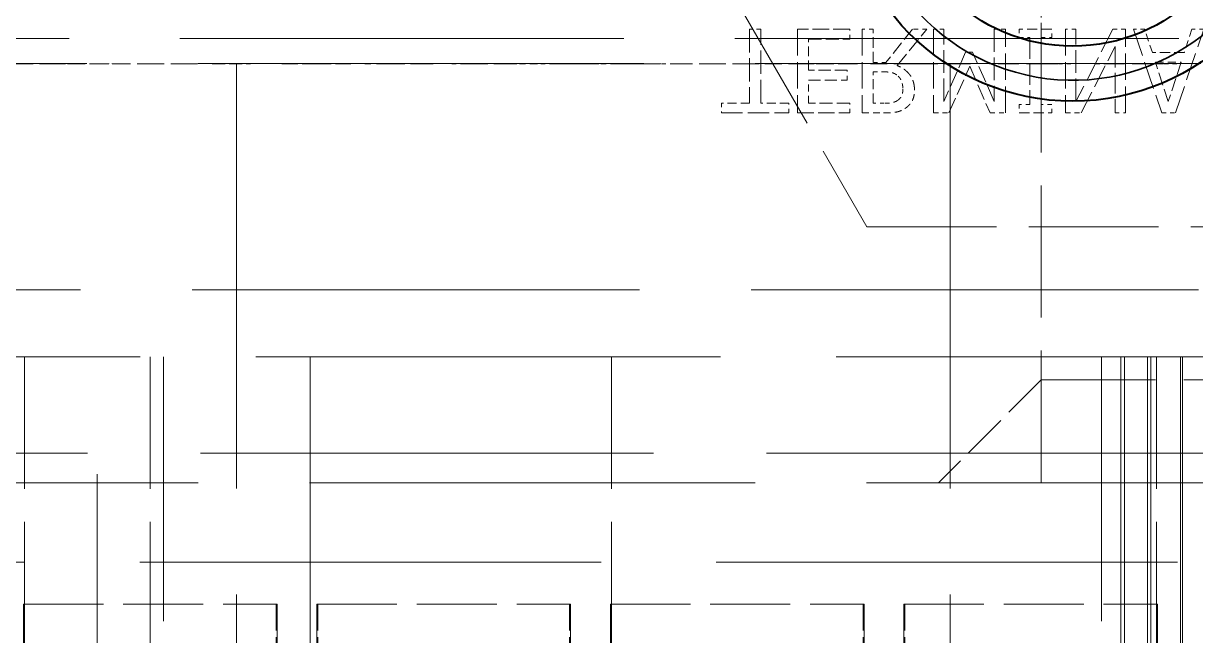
# Model space of a CAD drawing. Header units: millimetres. Extents: x 0 to 5945, y 0 to 4205.
# Drawn here: x 1704.85 to 1732.81, y 2279.71 to 2294.31 of the extents above; entities that cross this region are included whole.
import ezdxf

# ---------------------------------------------------------------- set-up
doc = ezdxf.new("R2010")
doc.units = ezdxf.units.MM
doc.header["$LTSCALE"] = 5
doc.linetypes.add('DASHED', pattern=[0.2067, 0.1654, -0.0413])
for name, color, linetype, lineweight in [('가려진 것(ISO)', 2, 'DASHED', 18), ('가시적인 것(ISO)', 3, 'Continuous', 40), ('가시적인 좁은 것(ISO)', 3, 'Continuous', 35)]:
    doc.layers.add(name, color=color, linetype=linetype, lineweight=lineweight)

msp = doc.modelspace()

# ---------------------------------------------------------------- linework, layer by layer
at = {"layer": '가려진 것(ISO)', "ltscale": 3.738802}
for p, q in [((1720.061, 2297.957), (1724.969, 2289.457)), ((1724.969, 2289.457), (1734.784, 2289.457))]:
    msp.add_line(p, q, dxfattribs=at)
at = {"layer": '가려진 것(ISO)', "ltscale": 0.609403}
msp.add_line((1729.126, 2294.957), (1729.126, 2293.357), dxfattribs=at)
at = {"layer": '가려진 것(ISO)', "ltscale": 0.671637}
for p, q in [((1722.169, 2294.177), (1722.169, 2292.414)), ((1722.435, 2292.414), (1722.435, 2294.177))]:
    msp.add_line(p, q, dxfattribs=at)
at = {"layer": '가려진 것(ISO)', "ltscale": 0.101155}
for p, q in [((1722.435, 2294.177), (1722.169, 2294.177)), ((1725.118, 2294.177), (1724.852, 2294.177)), ((1728.273, 2294.177), (1728.007, 2294.177))]:
    msp.add_line(p, q, dxfattribs=at)
at = {"layer": '가려진 것(ISO)', "ltscale": 0.476537}
for p, q in [((1724.56, 2294.177), (1723.309, 2294.177)), ((1723.309, 2292.177), (1724.56, 2292.177))]:
    msp.add_line(p, q, dxfattribs=at)
at = {"layer": '가려진 것(ISO)', "ltscale": 0.761779}
for p, q in [((1723.309, 2294.177), (1723.309, 2292.177)), ((1724.852, 2294.177), (1724.852, 2292.177)), ((1726.558, 2294.177), (1726.558, 2292.177)), ((1728.273, 2292.177), (1728.273, 2294.177)), ((1729.704, 2294.177), (1729.704, 2292.177)), ((1731.135, 2292.177), (1731.135, 2294.177)), ((1704.876, 2280.457), (1704.876, 2278.457)), ((1710.876, 2280.457), (1710.876, 2278.457)), ((1711.876, 2280.457), (1711.876, 2278.457)), ((1717.876, 2280.457), (1717.876, 2278.457)), ((1718.876, 2280.457), (1718.876, 2278.457)), ((1724.876, 2280.457), (1724.876, 2278.457)), ((1725.876, 2280.457), (1725.876, 2278.457)), ((1731.876, 2280.457), (1731.876, 2278.457))]:
    msp.add_line(p, q, dxfattribs=at)
at = {"layer": '가려진 것(ISO)', "ltscale": 0.090041}
for p, q in [((1724.56, 2293.94), (1724.56, 2294.177)), ((1724.494, 2292.962), (1724.494, 2293.198)), ((1721.498, 2292.414), (1721.498, 2292.177)), ((1723.106, 2292.177), (1723.106, 2292.414)), ((1724.56, 2292.177), (1724.56, 2292.414))]:
    msp.add_line(p, q, dxfattribs=at)
at = {"layer": '가려진 것(ISO)', "ltscale": 0.303046}
msp.add_line((1725.118, 2293.381), (1725.118, 2294.177), dxfattribs=at)
at = {"layer": '가려진 것(ISO)', "ltscale": 0.387039}
msp.add_line((1726.054, 2294.177), (1725.422, 2293.381), dxfattribs=at)
at = {"layer": '가려진 것(ISO)', "ltscale": 0.428137}
msp.add_line((1725.688, 2293.307), (1726.4, 2294.177), dxfattribs=at)
at = {"layer": '가려진 것(ISO)', "ltscale": 0.131407}
msp.add_line((1726.4, 2294.177), (1726.054, 2294.177), dxfattribs=at)
at = {"layer": '가려진 것(ISO)', "ltscale": 0.094363}
for p, q in [((1726.806, 2294.177), (1726.558, 2294.177)), ((1729.952, 2294.177), (1729.704, 2294.177)), ((1730.887, 2292.177), (1731.135, 2292.177))]:
    msp.add_line(p, q, dxfattribs=at)
at = {"layer": '가려진 것(ISO)', "ltscale": 0.656202}
for p, q in [((1726.806, 2292.454), (1726.806, 2294.177)), ((1728.007, 2294.177), (1728.007, 2292.454))]:
    msp.add_line(p, q, dxfattribs=at)
at = {"layer": '가려진 것(ISO)', "ltscale": 0.29502}
for p, q in [((1729.375, 2294.177), (1728.601, 2294.177)), ((1728.601, 2292.177), (1729.375, 2292.177))]:
    msp.add_line(p, q, dxfattribs=at)
at = {"layer": '가려진 것(ISO)', "ltscale": 0.077693}
for p, q in [((1728.601, 2294.177), (1728.601, 2293.973)), ((1729.375, 2293.973), (1729.375, 2294.177)), ((1728.601, 2292.381), (1728.601, 2292.177)), ((1729.375, 2292.177), (1729.375, 2292.381))]:
    msp.add_line(p, q, dxfattribs=at)
at = {"layer": '가려진 것(ISO)', "ltscale": 0.65682}
msp.add_line((1729.952, 2292.453), (1729.952, 2294.177), dxfattribs=at)
at = {"layer": '가려진 것(ISO)', "ltscale": 0.738265}
msp.add_line((1730.837, 2294.177), (1729.952, 2292.453), dxfattribs=at)
at = {"layer": '가려진 것(ISO)', "ltscale": 0.113503}
msp.add_line((1731.135, 2294.177), (1730.837, 2294.177), dxfattribs=at)
at = {"layer": '가려진 것(ISO)', "ltscale": 0.102389}
msp.add_line((1731.594, 2294.177), (1731.325, 2294.177), dxfattribs=at)
at = {"layer": '가려진 것(ISO)', "ltscale": 0.803906}
for p, q in [((1731.325, 2294.177), (1731.999, 2292.177)), ((1732.327, 2292.177), (1733.001, 2294.177))]:
    msp.add_line(p, q, dxfattribs=at)
at = {"layer": '가려진 것(ISO)', "ltscale": 0.223848}
for p, q in [((1731.776, 2293.618), (1731.594, 2294.177)), ((1732.72, 2294.177), (1732.539, 2293.618))]:
    msp.add_line(p, q, dxfattribs=at)
at = {"layer": '가려진 것(ISO)', "ltscale": 0.106711}
msp.add_line((1733.001, 2294.177), (1732.72, 2294.177), dxfattribs=at)
at = {"layer": '가려진 것(ISO)', "ltscale": 12.806284}
msp.add_line((1668.876, 2293.957), (1893.876, 2293.957), dxfattribs=at)
at = {"layer": '가려진 것(ISO)', "ltscale": 0.282672}
msp.add_line((1723.575, 2293.198), (1723.575, 2293.94), dxfattribs=at)
at = {"layer": '가려진 것(ISO)', "ltscale": 0.375283}
for p, q in [((1723.575, 2293.94), (1724.56, 2293.94)), ((1724.56, 2292.414), (1723.575, 2292.414))]:
    msp.add_line(p, q, dxfattribs=at)
at = {"layer": '가려진 것(ISO)', "ltscale": 0.096833}
for p, q in [((1728.601, 2293.973), (1728.855, 2293.973)), ((1729.121, 2293.973), (1729.375, 2293.973)), ((1728.855, 2292.381), (1728.601, 2292.381)), ((1729.375, 2292.381), (1729.121, 2292.381))]:
    msp.add_line(p, q, dxfattribs=at)
at = {"layer": '가려진 것(ISO)', "ltscale": 0.606192}
for p, q in [((1728.855, 2293.973), (1728.855, 2292.381)), ((1729.121, 2292.381), (1729.121, 2293.973))]:
    msp.add_line(p, q, dxfattribs=at)
at = {"layer": '가려진 것(ISO)', "ltscale": 0.487803}
msp.add_line((1727.323, 2293.626), (1726.806, 2292.454), dxfattribs=at)
at = {"layer": '가려진 것(ISO)', "ltscale": 0.061641}
msp.add_line((1727.485, 2293.626), (1727.323, 2293.626), dxfattribs=at)
at = {"layer": '가려진 것(ISO)', "ltscale": 0.488554}
msp.add_line((1728.007, 2292.454), (1727.485, 2293.626), dxfattribs=at)
at = {"layer": '가려진 것(ISO)', "ltscale": 0.676667}
msp.add_line((1730.082, 2292.177), (1730.887, 2293.761), dxfattribs=at)
at = {"layer": '가려진 것(ISO)', "ltscale": 0.603105}
msp.add_line((1730.887, 2293.761), (1730.887, 2292.177), dxfattribs=at)
at = {"layer": '가려진 것(ISO)', "ltscale": 0.290698}
msp.add_line((1732.539, 2293.618), (1731.776, 2293.618), dxfattribs=at)
at = {"layer": '가려진 것(ISO)', "ltscale": 12.855069}
for p, q in [((1655.876, 2293.357), (1841.876, 2293.357)), ((1655.876, 2293.357), (1841.876, 2293.357)), ((1841.876, 2283.357), (1655.876, 2283.357))]:
    msp.add_line(p, q, dxfattribs=at)
at = {"layer": '가려진 것(ISO)', "ltscale": 0.003709}
for p, q in [((1705.015, 2293.357), (1705.015, 2293.347)), ((1706.516, 2293.357), (1706.516, 2293.347)), ((1706.552, 2293.357), (1706.552, 2293.347)), ((1706.842, 2293.357), (1706.842, 2293.347)), ((1706.884, 2293.357), (1706.884, 2293.347)), ((1706.97, 2293.357), (1706.97, 2293.347)), ((1709.005, 2293.357), (1709.005, 2293.347)), ((1709.344, 2293.357), (1709.344, 2293.347)), ((1709.957, 2293.357), (1709.957, 2293.347)), ((1710.066, 2293.357), (1710.066, 2293.347)), ((1710.264, 2293.357), (1710.264, 2293.347)), ((1711.011, 2293.357), (1711.011, 2293.347)), ((1711.011, 2293.357), (1711.011, 2293.347)), ((1711.068, 2293.357), (1711.068, 2293.347)), ((1711.385, 2293.357), (1711.385, 2293.347)), ((1711.438, 2293.357), (1711.438, 2293.347)), ((1712.343, 2293.357), (1712.343, 2293.347)), ((1712.659, 2293.357), (1712.659, 2293.347)), ((1712.663, 2293.357), (1712.663, 2293.347)), ((1712.993, 2293.357), (1712.993, 2293.347)), ((1713.309, 2293.357), (1713.309, 2293.347)), ((1714.306, 2293.357), (1714.306, 2293.347)), ((1714.622, 2293.357), (1714.622, 2293.347)), ((1715.045, 2293.357), (1715.045, 2293.347)), ((1715.377, 2293.357), (1715.377, 2293.347)), ((1715.786, 2293.357), (1715.786, 2293.347)), ((1716.019, 2293.357), (1716.019, 2293.347)), ((1716.619, 2293.357), (1716.619, 2293.347)), ((1716.676, 2293.357), (1716.676, 2293.347)), ((1717.067, 2293.357), (1717.067, 2293.347)), ((1717.112, 2293.357), (1717.112, 2293.347)), ((1717.162, 2293.357), (1717.162, 2293.347)), ((1717.501, 2293.357), (1717.501, 2293.347)), ((1717.825, 2293.357), (1717.825, 2293.347)), ((1717.989, 2293.357), (1717.989, 2293.347)), ((1718.166, 2293.357), (1718.166, 2293.347)), ((1718.576, 2293.357), (1718.576, 2293.347)), ((1718.768, 2293.357), (1718.768, 2293.347)), ((1718.976, 2293.357), (1718.976, 2293.347)), ((1719.37, 2293.357), (1719.37, 2293.347)), ((1719.529, 2293.357), (1719.529, 2293.347)), ((1719.694, 2293.357), (1719.694, 2293.347)), ((1720.043, 2293.357), (1720.043, 2293.347)), ((1720.363, 2293.357), (1720.363, 2293.347)), ((1720.377, 2293.357), (1720.377, 2293.347)), ((1722.398, 2293.357), (1722.398, 2293.347)), ((1722.532, 2293.357), (1722.532, 2293.347)), ((1722.873, 2293.357), (1722.873, 2293.347)), ((1724.374, 2293.357), (1724.374, 2293.347)), ((1724.411, 2293.357), (1724.411, 2293.347)), ((1724.7, 2293.357), (1724.7, 2293.347)), ((1724.742, 2293.357), (1724.742, 2293.347)), ((1725.051, 2293.357), (1725.051, 2293.347)), ((1725.392, 2293.357), (1725.392, 2293.347)), ((1727.101, 2293.357), (1727.101, 2293.347)), ((1727.442, 2293.357), (1727.442, 2293.347)), ((1727.865, 2293.357), (1727.865, 2293.347)), ((1728.181, 2293.357), (1728.181, 2293.347)), ((1728.204, 2293.357), (1728.204, 2293.347)), ((1729.496, 2293.357), (1729.496, 2293.347)), ((1729.519, 2293.357), (1729.519, 2293.347)), ((1729.835, 2293.357), (1729.835, 2293.347)), ((1730.388, 2293.357), (1730.388, 2293.347)), ((1730.704, 2293.357), (1730.704, 2293.347)), ((1730.727, 2293.357), (1730.727, 2293.347)), ((1732.019, 2293.357), (1732.019, 2293.347)), ((1732.042, 2293.357), (1732.042, 2293.347)), ((1732.358, 2293.357), (1732.358, 2293.347))]:
    msp.add_line(p, q, dxfattribs=at)
at = {"layer": '가려진 것(ISO)', "ltscale": 0.016372}
for p, q in [((1706.884, 2293.347), (1706.842, 2293.347)), ((1724.742, 2293.347), (1724.7, 2293.347))]:
    msp.add_line(p, q, dxfattribs=at)
at = {"layer": '가려진 것(ISO)', "ltscale": 0.775135}
msp.add_line((1709.005, 2293.347), (1706.97, 2293.347), dxfattribs=at)
at = {"layer": '가려진 것(ISO)', "ltscale": 12.256087}
for p, q in [((1709.93, 2293.357), (1709.93, 2255.357)), ((1726.951, 2293.357), (1726.951, 2255.357))]:
    msp.add_line(p, q, dxfattribs=at)
at = {"layer": '가려진 것(ISO)', "ltscale": 0.075391}
msp.add_line((1710.264, 2293.347), (1710.066, 2293.347), dxfattribs=at)
at = {"layer": '가려진 것(ISO)', "ltscale": 0.001352}
msp.add_line((1712.663, 2293.347), (1712.659, 2293.347), dxfattribs=at)
at = {"layer": '가려진 것(ISO)', "ltscale": 0.126202}
msp.add_line((1715.377, 2293.347), (1715.045, 2293.347), dxfattribs=at)
at = {"layer": '가려진 것(ISO)', "ltscale": 0.66818}
msp.add_line((1716.619, 2293.347), (1715.377, 2293.347), dxfattribs=at)
at = {"layer": '가려진 것(ISO)', "ltscale": 0.170481}
msp.add_line((1717.067, 2293.347), (1716.619, 2293.347), dxfattribs=at)
at = {"layer": '가려진 것(ISO)', "ltscale": 0.029292}
msp.add_line((1717.112, 2293.347), (1717.067, 2293.347), dxfattribs=at)
at = {"layer": '가려진 것(ISO)', "ltscale": 0.129106}
for p, q in [((1717.501, 2293.347), (1717.162, 2293.347)), ((1728.204, 2293.347), (1727.865, 2293.347)), ((1730.727, 2293.347), (1730.388, 2293.347))]:
    msp.add_line(p, q, dxfattribs=at)
at = {"layer": '가려진 것(ISO)', "ltscale": 0.640811}
msp.add_line((1717.882, 2293.347), (1717.501, 2293.347), dxfattribs=at)
at = {"layer": '가려진 것(ISO)', "ltscale": 0.667941}
msp.add_line((1718.576, 2293.347), (1718.101, 2293.347), dxfattribs=at)
at = {"layer": '가려진 것(ISO)', "ltscale": 0.152334}
msp.add_line((1718.976, 2293.347), (1718.576, 2293.347), dxfattribs=at)
at = {"layer": '가려진 것(ISO)', "ltscale": 0.500828}
msp.add_line((1719.334, 2293.347), (1718.976, 2293.347), dxfattribs=at)
at = {"layer": '가려진 것(ISO)', "ltscale": 0.629646}
msp.add_line((1720.043, 2293.347), (1719.653, 2293.347), dxfattribs=at)
at = {"layer": '가려진 것(ISO)', "ltscale": 0.126928}
msp.add_line((1720.377, 2293.347), (1720.043, 2293.347), dxfattribs=at)
at = {"layer": '가려진 것(ISO)', "ltscale": 0.770054}
msp.add_line((1722.398, 2293.347), (1720.377, 2293.347), dxfattribs=at)
at = {"layer": '가려진 것(ISO)', "ltscale": 0.115972}
msp.add_line((1725.422, 2293.381), (1725.118, 2293.381), dxfattribs=at)
at = {"layer": '가려진 것(ISO)', "ltscale": 0.464734}
msp.add_line((1726.921, 2292.177), (1727.421, 2293.291), dxfattribs=at)
at = {"layer": '가려진 것(ISO)', "ltscale": 0.462243}
msp.add_line((1727.421, 2293.291), (1727.904, 2292.177), dxfattribs=at)
at = {"layer": '가려진 것(ISO)', "ltscale": 0.89981}
for p, q in [((1729.519, 2293.347), (1728.204, 2293.347)), ((1732.042, 2293.347), (1730.727, 2293.347))]:
    msp.add_line(p, q, dxfattribs=at)
at = {"layer": '가려진 것(ISO)', "ltscale": 3.809293}
for p, q in [((1729.126, 2283.357), (1729.126, 2293.357)), ((1704.879, 2286.357), (1704.879, 2276.357)), ((1707.876, 2286.357), (1707.876, 2276.357)), ((1718.877, 2286.357), (1718.877, 2276.357)), ((1731.876, 2286.357), (1731.876, 2276.357))]:
    msp.add_line(p, q, dxfattribs=at)
at = {"layer": '가려진 것(ISO)', "ltscale": 0.120395}
for p, q in [((1729.835, 2293.347), (1729.519, 2293.347)), ((1732.358, 2293.347), (1732.042, 2293.347))]:
    msp.add_line(p, q, dxfattribs=at)
at = {"layer": '가려진 것(ISO)', "ltscale": 0.377307}
msp.add_line((1732.156, 2292.449), (1731.848, 2293.391), dxfattribs=at)
at = {"layer": '가려진 것(ISO)', "ltscale": 0.235132}
msp.add_line((1731.848, 2293.391), (1732.466, 2293.391), dxfattribs=at)
at = {"layer": '가려진 것(ISO)', "ltscale": 0.377499}
msp.add_line((1732.466, 2293.391), (1732.156, 2292.449), dxfattribs=at)
at = {"layer": '가려진 것(ISO)', "ltscale": 0.349969}
for p, q in [((1724.494, 2293.198), (1723.575, 2293.198)), ((1723.575, 2292.962), (1724.494, 2292.962))]:
    msp.add_line(p, q, dxfattribs=at)
at = {"layer": '가려진 것(ISO)', "ltscale": 0.208583}
msp.add_line((1723.575, 2292.414), (1723.575, 2292.962), dxfattribs=at)
at = {"layer": '가려진 것(ISO)', "ltscale": 0.088806}
msp.add_line((1725.118, 2293.159), (1725.351, 2293.159), dxfattribs=at)
at = {"layer": '가려진 것(ISO)', "ltscale": 0.286376}
msp.add_line((1725.118, 2292.407), (1725.118, 2293.159), dxfattribs=at)
at = {"layer": '가려진 것(ISO)', "ltscale": 0.255506}
for p, q in [((1722.169, 2292.414), (1721.498, 2292.414)), ((1723.106, 2292.414), (1722.435, 2292.414))]:
    msp.add_line(p, q, dxfattribs=at)
at = {"layer": '가려진 것(ISO)', "ltscale": 0.100537}
msp.add_line((1725.382, 2292.407), (1725.118, 2292.407), dxfattribs=at)
at = {"layer": '가려진 것(ISO)', "ltscale": 0.612366}
msp.add_line((1721.498, 2292.177), (1723.106, 2292.177), dxfattribs=at)
at = {"layer": '가려진 것(ISO)', "ltscale": 0.196235}
msp.add_line((1724.852, 2292.177), (1725.367, 2292.177), dxfattribs=at)
at = {"layer": '가려진 것(ISO)', "ltscale": 0.138199}
msp.add_line((1726.558, 2292.177), (1726.921, 2292.177), dxfattribs=at)
at = {"layer": '가려진 것(ISO)', "ltscale": 0.140668}
msp.add_line((1727.904, 2292.177), (1728.273, 2292.177), dxfattribs=at)
at = {"layer": '가려진 것(ISO)', "ltscale": 0.143756}
msp.add_line((1729.704, 2292.177), (1730.082, 2292.177), dxfattribs=at)
at = {"layer": '가려진 것(ISO)', "ltscale": 0.124616}
msp.add_line((1731.999, 2292.177), (1732.327, 2292.177), dxfattribs=at)
at = {"layer": '가려진 것(ISO)', "ltscale": 12.901145}
msp.add_line((1668.876, 2287.957), (1828.876, 2287.957), dxfattribs=at)
at = {"layer": '가려진 것(ISO)', "ltscale": 13.391761}
msp.add_line((1668.876, 2286.357), (1807.28, 2286.357), dxfattribs=at)
at = {"layer": '가려진 것(ISO)', "ltscale": 13.546203}
for p, q in [((1706.613, 2258.357), (1706.613, 2286.357)), ((1711.693, 2286.357), (1711.693, 2258.357))]:
    msp.add_line(p, q, dxfattribs=at)
at = {"layer": '가려진 것(ISO)', "ltscale": 7.618686}
for p, q in [((1708.191, 2286.357), (1708.191, 2266.357)), ((1730.562, 2286.357), (1730.562, 2266.357))]:
    msp.add_line(p, q, dxfattribs=at)
at = {"layer": '가려진 것(ISO)', "ltscale": 15.481374}
for p, q in [((1731.028, 2286.357), (1731.028, 2254.357)), ((1731.108, 2286.357), (1731.108, 2254.357)), ((1731.11, 2286.357), (1731.11, 2254.357)), ((1731.66, 2286.357), (1731.66, 2254.357)), ((1731.663, 2286.357), (1731.663, 2254.357)), ((1731.743, 2286.357), (1731.743, 2254.357)), ((1732.449, 2286.357), (1732.449, 2254.357)), ((1732.499, 2286.357), (1732.499, 2254.357))]:
    msp.add_line(p, q, dxfattribs=at)
at = {"layer": '가려진 것(ISO)', "ltscale": 1.319787}
msp.add_line((1729.126, 2285.807), (1726.676, 2283.357), dxfattribs=at)
at = {"layer": '가려진 것(ISO)', "ltscale": 3.290979}
msp.add_line((1729.126, 2285.807), (1734.626, 2285.807), dxfattribs=at)
at = {"layer": '가려진 것(ISO)', "ltscale": 13.062409}
msp.add_line((1814.376, 2284.057), (1665.876, 2284.057), dxfattribs=at)
at = {"layer": '가려진 것(ISO)', "ltscale": 13.304306}
msp.add_line((1666.376, 2281.457), (1831.376, 2281.457), dxfattribs=at)
at = {"layer": '가려진 것(ISO)', "ltscale": 2.476006}
for p, q in [((1704.851, 2273.957), (1704.851, 2280.457)), ((1710.901, 2273.957), (1710.901, 2280.457)), ((1711.851, 2273.957), (1711.851, 2280.457)), ((1717.901, 2273.957), (1717.901, 2280.457)), ((1718.851, 2273.957), (1718.851, 2280.457)), ((1724.901, 2273.957), (1724.901, 2280.457)), ((1725.851, 2273.957), (1725.851, 2280.457)), ((1731.901, 2273.957), (1731.901, 2280.457))]:
    msp.add_line(p, q, dxfattribs=at)
at = {"layer": '가려진 것(ISO)', "ltscale": 2.304583}
for p, q in [((1704.851, 2280.457), (1710.901, 2280.457)), ((1711.851, 2280.457), (1717.901, 2280.457)), ((1718.851, 2280.457), (1724.901, 2280.457)), ((1725.851, 2280.457), (1731.901, 2280.457))]:
    msp.add_line(p, q, dxfattribs=at)
at = {"layer": '가려진 것(ISO)', "ltscale": 2.393412}
msp.add_arc((1701.376, 2277.457), 4, 0, 90, dxfattribs=at)
at = {"layer": '가려진 것(ISO)', "ltscale": 0.746433}
for points in [[(1705.855, 2293.347), (1705.764, 2293.347), (1705.673, 2293.347), (1705.498, 2293.347), (1705.414, 2293.347), (1705.17, 2293.347), (1705.069, 2293.347), (1704.896, 2293.347), (1704.824, 2293.347), (1704.703, 2293.347), (1704.685, 2293.347), (1704.673, 2293.347)], [(1723.713, 2293.347), (1723.622, 2293.347), (1723.532, 2293.347), (1723.356, 2293.347), (1723.273, 2293.347), (1723.029, 2293.347), (1722.927, 2293.347), (1722.754, 2293.347), (1722.682, 2293.347), (1722.561, 2293.347), (1722.543, 2293.347), (1722.532, 2293.347)]]:
    msp.add_open_spline(points, degree=3, knots=[-0.1319183, -0.1319183, -0.1319183, -0.1319183, -0.1229579, -0.1229579, -0.1142716, -0.1142716, -0.0966273, -0.0966273, -0.059746, -0.059746, 0, 0, 0, 0], dxfattribs=at)
at = {"layer": '가려진 것(ISO)', "ltscale": 0.505275}
for points in [[(1706.842, 2293.347), (1706.816, 2293.347), (1706.782, 2293.347), (1706.694, 2293.347), (1706.643, 2293.347), (1706.511, 2293.347), (1706.415, 2293.347), (1706.147, 2293.347), (1706.002, 2293.347), (1705.855, 2293.347)], [(1724.7, 2293.347), (1724.675, 2293.347), (1724.64, 2293.347), (1724.552, 2293.347), (1724.501, 2293.347), (1724.369, 2293.347), (1724.273, 2293.347), (1724.006, 2293.347), (1723.86, 2293.347), (1723.713, 2293.347)]]:
    msp.add_open_spline(points, degree=3, knots=[-0.1621321, -0.1621321, -0.1621321, -0.1621321, -0.123132, -0.123132, -0.0865187, -0.0865187, -0.0440481, -0.0440481, 0, 0, 0, 0], dxfattribs=at)
at = {"layer": '가려진 것(ISO)', "ltscale": 0.370298}
msp.add_open_spline([(1710.066, 2293.347), (1710.006, 2293.347), (1709.906, 2293.347), (1709.722, 2293.347), (1709.579, 2293.347), (1709.344, 2293.347)], degree=3, knots=[-0.2007247, -0.2007247, -0.2007247, -0.2007247, -0.0779777, -0.0779777, 0, 0, 0, 0], dxfattribs=at)
at = {"layer": '가려진 것(ISO)', "ltscale": 0.075635}
msp.add_open_spline([(1711.047, 2293.347), (1711.034, 2293.347), (1711.024, 2293.347), (1711.013, 2293.347), (1711.012, 2293.347), (1711.011, 2293.347)], degree=3, knots=[-0.02186961, -0.02186961, -0.02186961, -0.02186961, -0.01093921, -0.01093921, -0.00191951, -0.00191951, -0.00191951, -0.00191951], dxfattribs=at)
at = {"layer": '가려진 것(ISO)', "ltscale": 0.021116}
msp.add_open_spline([(1711.068, 2293.347), (1711.061, 2293.347), (1711.054, 2293.347), (1711.047, 2293.347)], degree=3, dxfattribs=at)
at = {"layer": '가려진 것(ISO)', "ltscale": 0.463038}
msp.add_open_spline([(1711.88, 2293.347), (1711.768, 2293.347), (1711.655, 2293.347), (1711.464, 2293.347), (1711.387, 2293.347), (1711.27, 2293.347), (1711.209, 2293.347), (1711.106, 2293.347), (1711.079, 2293.347), (1711.068, 2293.347)], degree=3, knots=[-0.1727772, -0.1727772, -0.1727772, -0.1727772, -0.1148262, -0.1148262, -0.0684035, -0.0684035, -0.0352544, -0.0352544, 0, 0, 0, 0], dxfattribs=at)
at = {"layer": '가려진 것(ISO)', "ltscale": 0.446381}
msp.add_open_spline([(1712.659, 2293.347), (1712.653, 2293.347), (1712.644, 2293.347), (1712.573, 2293.347), (1712.522, 2293.347), (1712.416, 2293.347), (1712.344, 2293.347), (1712.121, 2293.347), (1712, 2293.347), (1711.88, 2293.347)], degree=3, knots=[-0.1819671, -0.1819671, -0.1819671, -0.1819671, -0.1257077, -0.1257077, -0.0721462, -0.0721462, -0.0359768, -0.0359768, 0, 0, 0, 0], dxfattribs=at)
at = {"layer": '가려진 것(ISO)', "ltscale": 0.652351}
msp.add_open_spline([(1713.808, 2293.347), (1713.748, 2293.347), (1713.687, 2293.347), (1713.574, 2293.347), (1713.521, 2293.347), (1713.428, 2293.347), (1713.349, 2293.347), (1713.188, 2293.347), (1713.131, 2293.347), (1713.05, 2293.347), (1713.016, 2293.347), (1712.993, 2293.347)], degree=3, knots=[-0.6723657, -0.6723657, -0.6723657, -0.6723657, -0.5144308, -0.5144308, -0.3691868, -0.3691868, -0.2448864, -0.2448864, -0.1215873, -0.1215873, 0, 0, 0, 0], dxfattribs=at)
at = {"layer": '가려진 것(ISO)', "ltscale": 0.651525}
msp.add_open_spline([(1714.622, 2293.347), (1714.619, 2293.347), (1714.614, 2293.347), (1714.554, 2293.347), (1714.51, 2293.347), (1714.408, 2293.347), (1714.35, 2293.347), (1714.251, 2293.347), (1714.18, 2293.347), (1714.009, 2293.347), (1713.909, 2293.347), (1713.808, 2293.347)], degree=3, knots=[-0.09924293, -0.09924293, -0.09924293, -0.09924293, -0.08427682, -0.08427682, -0.07177672, -0.07177672, -0.0554502, -0.0554502, -0.03030284, -0.03030284, 0, 0, 0, 0], dxfattribs=at)
at = {"layer": '가려진 것(ISO)', "ltscale": 0.199372}
msp.add_open_spline([(1717.989, 2293.347), (1717.974, 2293.347), (1717.957, 2293.347), (1717.922, 2293.347), (1717.903, 2293.347), (1717.882, 2293.347)], degree=3, knots=[-0.05236516, -0.05236516, -0.05236516, -0.05236516, -0.02630678, -0.02630678, 0, 0, 0, 0], dxfattribs=at)
at = {"layer": '가려진 것(ISO)', "ltscale": 0.181411}
msp.add_open_spline([(1718.101, 2293.347), (1718.094, 2293.347), (1718.075, 2293.347), (1718.041, 2293.347), (1718.012, 2293.347), (1717.989, 2293.347)], degree=3, knots=[-0.04197864, -0.04197864, -0.04197864, -0.04197864, -0.0292684, -0.0292684, 0, 0, 0, 0], dxfattribs=at)
at = {"layer": '가려진 것(ISO)', "ltscale": 0.34567}
msp.add_open_spline([(1719.529, 2293.347), (1719.507, 2293.347), (1719.48, 2293.347), (1719.415, 2293.347), (1719.376, 2293.347), (1719.334, 2293.347)], degree=3, knots=[-0.09063029, -0.09063029, -0.09063029, -0.09063029, -0.0470287, -0.0470287, 0, 0, 0, 0], dxfattribs=at)
at = {"layer": '가려진 것(ISO)', "ltscale": 0.212812}
msp.add_open_spline([(1719.653, 2293.347), (1719.629, 2293.347), (1719.605, 2293.347), (1719.564, 2293.347), (1719.546, 2293.347), (1719.529, 2293.347)], degree=3, knots=[-0.05560384, -0.05560384, -0.05560384, -0.05560384, -0.02595906, -0.02595906, 0, 0, 0, 0], dxfattribs=at)
at = {"layer": '가려진 것(ISO)', "ltscale": 0.76768}
msp.add_open_spline([(1726.247, 2293.347), (1726.16, 2293.347), (1726.073, 2293.347), (1725.906, 2293.347), (1725.827, 2293.347), (1725.616, 2293.347), (1725.498, 2293.347), (1725.327, 2293.347), (1725.228, 2293.347), (1725.078, 2293.347), (1725.062, 2293.347), (1725.051, 2293.347)], degree=3, knots=[-0.3190577, -0.3190577, -0.3190577, -0.3190577, -0.2648301, -0.2648301, -0.213901, -0.213901, -0.122478, -0.122478, -0.0619014, -0.0619014, 0, 0, 0, 0], dxfattribs=at)
at = {"layer": '가려진 것(ISO)', "ltscale": 0.29332}
msp.add_open_spline([(1726.103, 2292.72), (1726.103, 2292.939), (1725.879, 2293.235), (1725.688, 2293.307)], degree=2, dxfattribs=at)
at = {"layer": '가려진 것(ISO)', "ltscale": 0.755182}
msp.add_open_spline([(1727.442, 2293.347), (1727.438, 2293.347), (1727.433, 2293.347), (1727.393, 2293.347), (1727.364, 2293.347), (1727.249, 2293.347), (1727.159, 2293.347), (1726.955, 2293.347), (1726.811, 2293.347), (1726.572, 2293.347), (1726.412, 2293.347), (1726.247, 2293.347)], degree=3, knots=[-0.1080085, -0.1080085, -0.1080085, -0.1080085, -0.0996887, -0.0996887, -0.0918758, -0.0918758, -0.0775892, -0.0775892, -0.049429, -0.049429, 0, 0, 0, 0], dxfattribs=at)
at = {"layer": '가려진 것(ISO)', "ltscale": 0.14708}
msp.add_open_spline([(1725.351, 2293.159), (1725.466, 2293.159), (1725.649, 2293.119), (1725.712, 2293.056)], degree=2, dxfattribs=at)
at = {"layer": '가려진 것(ISO)', "ltscale": 0.131041}
msp.add_open_spline([(1725.712, 2293.056), (1725.771, 2293), (1725.826, 2292.845), (1725.826, 2292.741)], degree=2, dxfattribs=at)
at = {"layer": '가려진 것(ISO)', "ltscale": 0.11703}
msp.add_open_spline([(1725.826, 2292.741), (1725.826, 2292.654), (1725.764, 2292.519), (1725.699, 2292.475)], degree=2, dxfattribs=at)
at = {"layer": '가려진 것(ISO)', "ltscale": 0.196645}
msp.add_open_spline([(1725.876, 2292.282), (1725.981, 2292.351), (1726.103, 2292.563), (1726.103, 2292.72)], degree=2, dxfattribs=at)
at = {"layer": '가려진 것(ISO)', "ltscale": 0.125454}
msp.add_open_spline([(1725.699, 2292.475), (1725.643, 2292.438), (1725.492, 2292.407), (1725.382, 2292.407)], degree=2, dxfattribs=at)
at = {"layer": '가려진 것(ISO)', "ltscale": 0.20101}
msp.add_open_spline([(1725.367, 2292.177), (1725.539, 2292.177), (1725.771, 2292.214), (1725.876, 2292.282)], degree=2, dxfattribs=at)
at = {"layer": '가시적인 것(ISO)'}
for radius in [5.5, 4.188]:
    msp.add_circle((1729.876, 2297.957), radius, dxfattribs=at)
at = {"layer": '가시적인 좁은 것(ISO)'}
msp.add_arc((1729.876, 2297.957), 5, 170, 80, dxfattribs=at)

doc.saveas('drawing.dxf')
